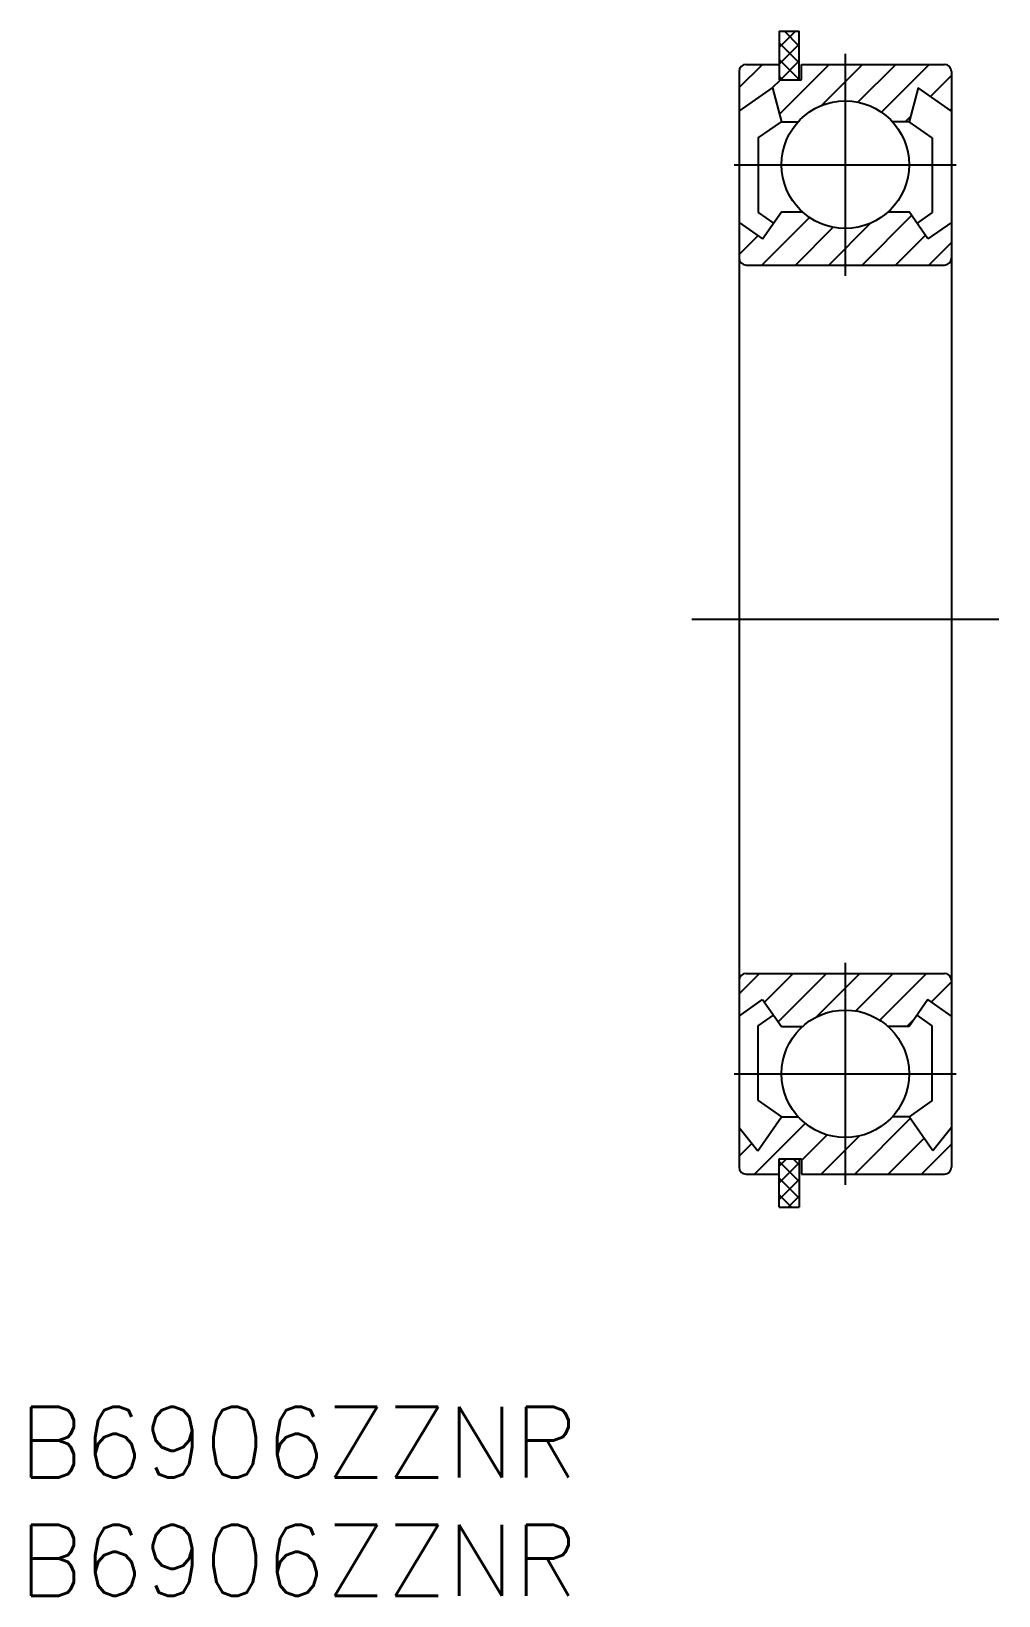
# Model space of a CAD drawing. Extents: x -30 to 11, y -41.4 to 24.9.
import ezdxf

# ---------------------------------------------------------------- set-up
doc = ezdxf.new("R2010")
doc.units = 0
doc.linetypes.add('CENTER', pattern=[50.8, 31.75, -6.35, 6.35, -6.35])
doc.layers.get('0').update_dxf_attribs({"linetype": 'CONTINUOUS'})
doc.layers.add('CENTER', color=1, linetype='CENTER')
doc.styles.get("Standard").update_dxf_attribs({"font": 'txt.shx', "height": 3, "bigfont": 'bigfont.shx'})

msp = doc.modelspace()

# ---------------------------------------------------------------- linework, layer by layer
at = {"color": 7, "linetype": 'CONTINUOUS'}
for p, q in [((1.7, 24.9), (2.55, 24.9)), ((1.7, 24.9), (1.7, 22.85)), ((2.55, 22.85), (2.55, 24.9)), ((0, 23.2), (0, -23.2)), ((0.3, 23.5), (1.7, 23.5)), ((2.65, 23.5), (8.7, 23.5)), ((2.65, 22.85), (2.65, 23.5)), ((9, 23.2), (9, -23.2)), ((1.7, 22.85), (2.65, 22.85)), ((0, 21.521), (1.414, 22.511)), ((1.414, 22.511), (1.8, 21.071)), ((7.586, 22.511), (7.2, 21.071)), ((9, 21.521), (7.586, 22.511)), ((0.816, 20.383), (1.8, 21.071)), ((1.8, 21.071), (2.507, 21.071)), ((7.2, 21.071), (6.493, 21.071)), ((8.184, 20.383), (7.2, 21.071)), ((0.816, 20.383), (0.816, 17.221)), ((8.184, 20.383), (8.184, 17.221)), ((0.996, 16.107), (1.8, 17.254)), ((1.8, 17.254), (2.681, 17.254)), ((6.319, 17.254), (7.2, 17.254)), ((8.004, 16.107), (7.2, 17.254)), ((0, 16.804), (0.996, 16.107)), ((0.816, 17.221), (1.461, 16.77)), ((8.184, 17.221), (7.539, 16.77)), ((9, 16.804), (8.004, 16.107)), ((0.3, 15), (8.7, 15)), ((0.3, -15), (8.7, -15)), ((0, -16.804), (0.996, -16.107)), ((0.996, -16.107), (1.8, -17.254)), ((8.004, -16.107), (7.2, -17.254)), ((9, -16.804), (8.004, -16.107)), ((0.816, -17.221), (1.461, -16.77)), ((0.816, -20.383), (0.816, -17.221)), ((8.184, -17.221), (7.539, -16.77)), ((8.184, -20.383), (8.184, -17.221)), ((1.8, -17.254), (2.681, -17.254)), ((7.2, -17.254), (6.319, -17.254)), ((0.816, -20.383), (1.8, -21.071)), ((8.184, -20.383), (7.2, -21.071)), ((0.792, -22.511), (1.8, -21.071)), ((1.8, -21.071), (2.507, -21.071)), ((7.2, -21.071), (6.493, -21.071)), ((8.208, -22.511), (7.2, -21.071)), ((0, -21.521), (0.792, -22.511)), ((9, -21.521), (8.208, -22.511)), ((1.7, -24.9), (1.7, -22.85)), ((1.7, -22.85), (2.65, -22.85)), ((2.55, -22.85), (2.55, -24.9)), ((2.65, -22.85), (2.65, -23.5)), ((0.3, -23.5), (1.7, -23.5)), ((2.65, -23.5), (8.7, -23.5)), ((1.7, -24.9), (2.55, -24.9))]:
    msp.add_line(p, q, dxfattribs=at)
at = {"color": 3, "linetype": 'CONTINUOUS'}
for p, q in [((1.7, 24.213), (2.387, 24.9)), ((2.55, 24.269), (1.919, 24.9)), ((2.55, 23.562), (1.7, 24.412)), ((1.7, 23.506), (2.55, 24.356)), ((0, 22.513), (0.987, 23.5)), ((2.55, 22.855), (1.7, 23.705)), ((1.713, 21.397), (3.815, 23.5)), ((1.751, 22.85), (2.55, 23.649)), ((3.479, 21.749), (5.229, 23.5)), ((5.039, 21.896), (6.644, 23.5)), ((6.031, 21.474), (8.058, 23.5)), ((1.409, 22.508), (1.751, 22.85)), ((1.848, 22.85), (1.7, 22.998)), ((2.458, 22.85), (2.55, 22.942)), ((8.114, 22.142), (9, 23.028)), ((7.043, 21.071), (7.257, 21.285)), ((8.946, 21.559), (9, 21.614)), ((1.772, 17.214), (1.812, 17.254)), ((0.972, 15), (2.986, 17.014)), ((2.386, 15), (3.986, 16.599)), ((3.8, 15), (5.573, 16.772)), ((5.215, 15), (7.311, 17.096)), ((0, 15.442), (0.801, 16.243)), ((6.629, 15), (7.893, 16.264)), ((8.043, 15), (9, 15.957)), ((0, -15.871), (0.871, -15)), ((1.072, -16.214), (2.286, -15)), ((1.654, -17.046), (3.7, -15)), ((3.265, -16.849), (5.114, -15)), ((4.942, -16.586), (6.528, -15)), ((5.962, -16.98), (7.943, -15)), ((8.149, -16.208), (9, -15.357)), ((7.102, -17.254), (7.428, -16.929)), ((8.98, -16.791), (9, -16.771)), ((4.898, -23.5), (7.252, -21.146)), ((0.656, -23.5), (2.804, -21.351)), ((2.65, -22.92), (3.732, -21.838)), ((0, -22.742), (0.542, -22.199)), ((3.484, -23.5), (5.102, -21.882)), ((6.313, -23.5), (7.835, -21.978)), ((7.727, -23.5), (9, -22.227)), ((1.7, -23.163), (2.013, -22.85)), ((2.55, -23.814), (1.7, -22.964)), ((1.7, -23.87), (2.55, -23.02)), ((2.55, -23.107), (2.293, -22.85)), ((2.55, -24.521), (1.7, -23.671)), ((1.7, -24.577), (2.55, -23.727)), ((2.222, -24.9), (1.7, -24.378)), ((2.084, -24.9), (2.55, -24.434))]:
    msp.add_line(p, q, dxfattribs=at)
at = {"color": 7, "linetype": 'CONTINUOUS'}
for centre in [(4.5, 19.25), (4.5, -19.25)]:
    msp.add_circle(centre, 2.7, dxfattribs=at)
for centre, start, end in [((0.3, 23.2), 90, 180), ((8.7, 23.2), 0, 90), ((0.3, 15.3), 180, 270), ((8.7, 15.3), 270, 0), ((0.3, -15.3), 90, 180), ((8.7, -15.3), 0, 90), ((0.3, -23.2), 180, 270), ((8.7, -23.2), 270, 0)]:
    msp.add_arc(centre, 0.3, start, end, dxfattribs=at)
at = {"layer": 'CENTER', "color": 1, "linetype": 'CENTER'}
for p, q in [((4.5, 23.95), (4.5, 14.55)), ((-0.2, 19.25), (9.2, 19.25)), ((-2, 0), (11, 0)), ((4.5, -14.55), (4.5, -23.95)), ((-0.2, -19.25), (9.2, -19.25))]:
    msp.add_line(p, q, dxfattribs=at)

# ---------------------------------------------------------------- texts
at = {"color": 7, "linetype": 'CONTINUOUS'}
for p in [(-30.495, -36.354), (-30.495, -41.354)]:
    msp.add_text('B6906ZZNR', height=3, dxfattribs=at).set_placement(p)

doc.saveas('drawing.dxf')
